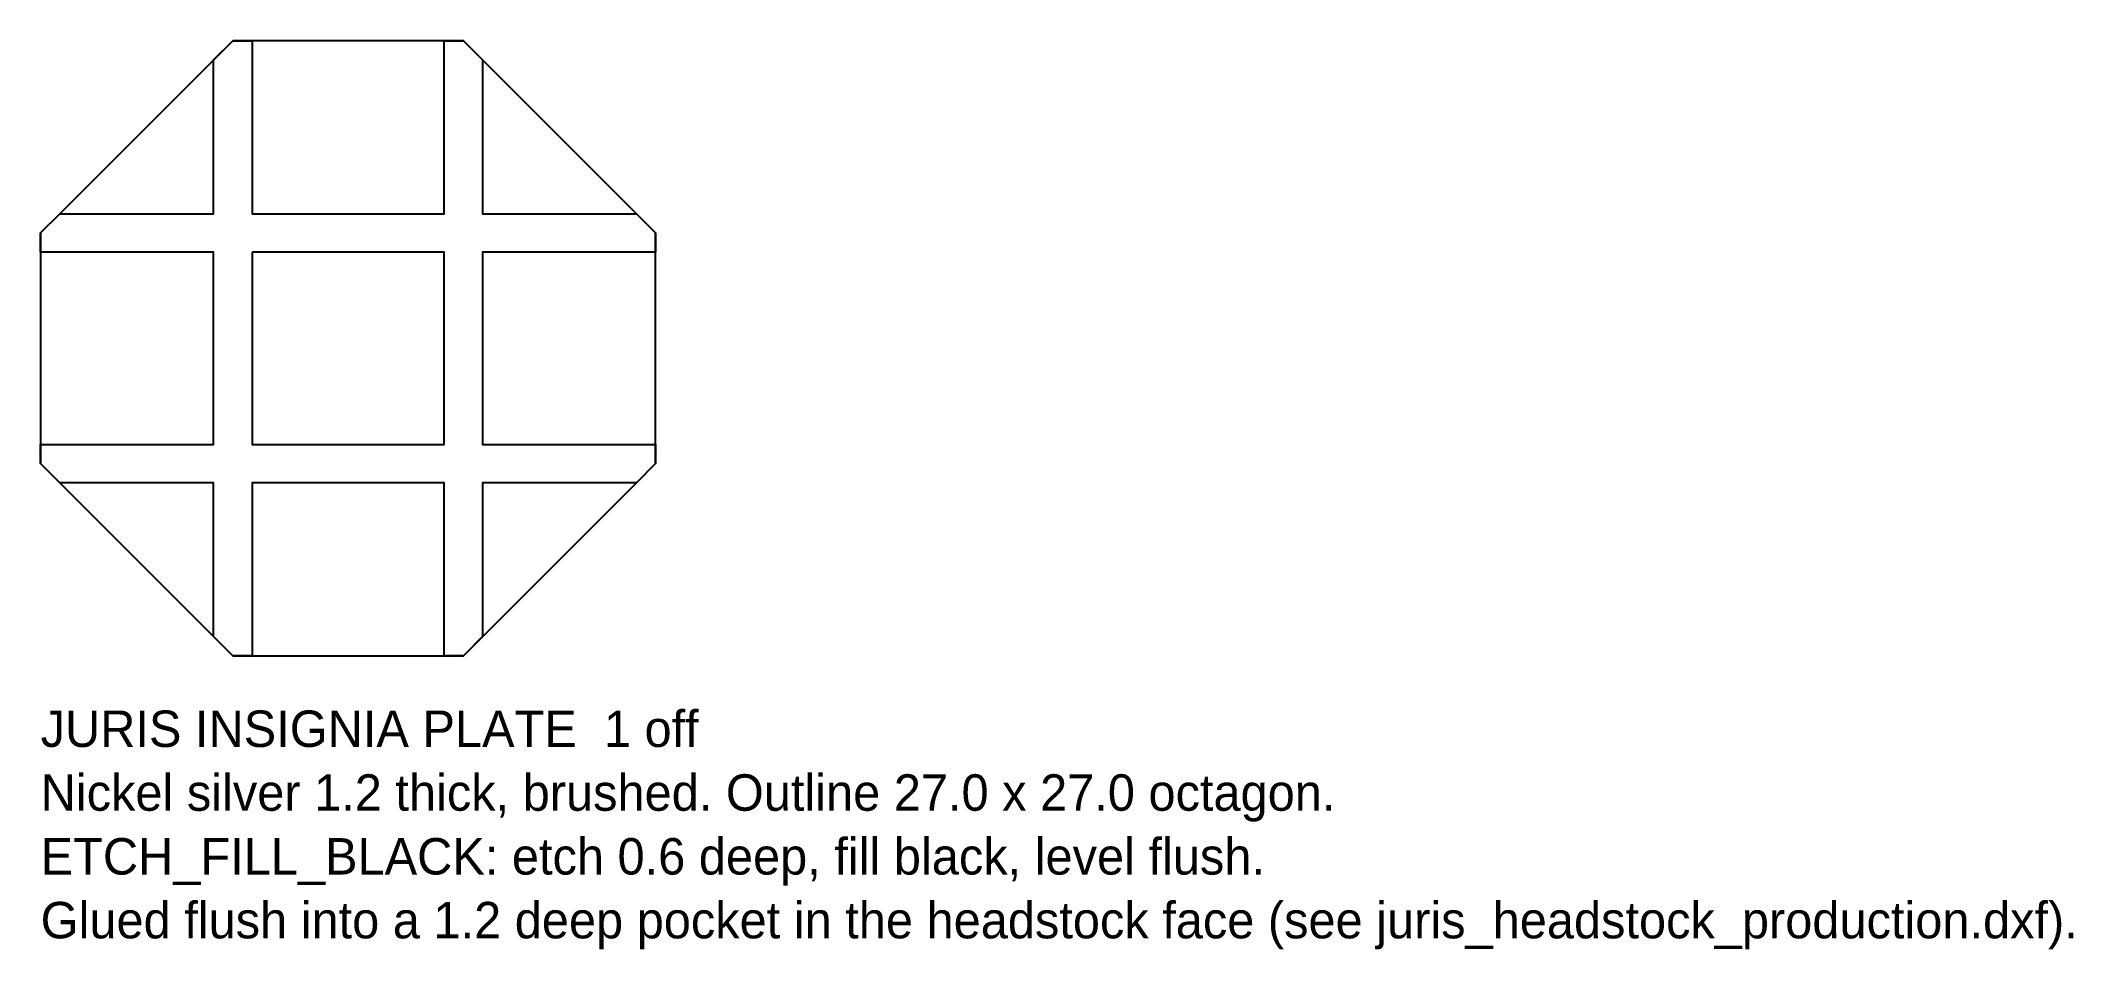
# Model space of a CAD drawing. Header units: millimetres. Extents: x -13.5 to 75.7, y 104.6 to 144.5.
import ezdxf

# ---------------------------------------------------------------- set-up
doc = ezdxf.new("R2010")
doc.units = ezdxf.units.MM
for name, color, linetype in [('ETCH_FILL_BLACK', 1, 'Continuous'), ('NOTES', 2, 'Continuous'), ('OUTLINE', 7, 'Continuous')]:
    doc.layers.add(name, color=color, linetype=linetype)

msp = doc.modelspace()

# ---------------------------------------------------------------- linework, layer by layer
at = {"layer": 'ETCH_FILL_BLACK'}
for points in [[(-12.656, 125.095), (-13.5, 125.939), (-13.5, 126.783), (-5.906, 126.783), (-5.906, 135.22), (-13.5, 135.22), (-13.5, 136.064), (-12.656, 136.908), (-5.906, 136.908), (-5.906, 143.658), (-5.062, 144.501), (-4.219, 144.501), (-4.219, 136.908), (4.219, 136.908), (4.219, 144.501), (5.062, 144.501), (5.906, 143.658), (5.906, 136.908), (12.656, 136.908), (13.5, 136.064), (13.5, 135.22), (5.906, 135.22), (5.906, 126.783), (13.5, 126.783), (13.5, 125.939), (12.656, 125.095), (5.906, 125.095), (5.906, 118.345), (5.062, 117.501), (4.219, 117.501), (4.219, 125.095), (-4.219, 125.095), (-4.219, 117.501), (-5.062, 117.501), (-5.906, 118.345), (-5.906, 125.095), (-12.656, 125.095)], [(-4.219, 135.22), (-4.219, 126.783), (4.219, 126.783), (4.219, 135.22), (-4.219, 135.22)]]:
    msp.add_lwpolyline(points, close=True, dxfattribs=at)
at = {"layer": 'OUTLINE'}
msp.add_lwpolyline([(-13.5, 136.064), (-13.5, 125.939), (-12.656, 125.095), (-5.062, 117.501), (5.062, 117.501), (12.656, 125.095), (13.5, 125.939), (13.5, 136.064), (12.656, 136.908), (5.062, 144.501), (-5.062, 144.501), (-12.656, 136.908), (-13.5, 136.064)], close=True, dxfattribs=at)

# ---------------------------------------------------------------- texts
at = {"layer": 'NOTES'}
for s, p in [('JURIS INSIGNIA PLATE  1 off', (-13.5, 113.501)), ('Nickel silver 1.2 thick, brushed. Outline 27.0 x 27.0 octagon.', (-13.5, 110.701)), ('ETCH_FILL_BLACK: etch 0.6 deep, fill black, level flush.', (-13.5, 107.901)), ('Glued flush into a 1.2 deep pocket in the headstock face (see juris_headstock_production.dxf).', (-13.5, 105.101))]:
    msp.add_text(s, height=1.6, dxfattribs=at).set_placement(p)

doc.saveas('drawing.dxf')
